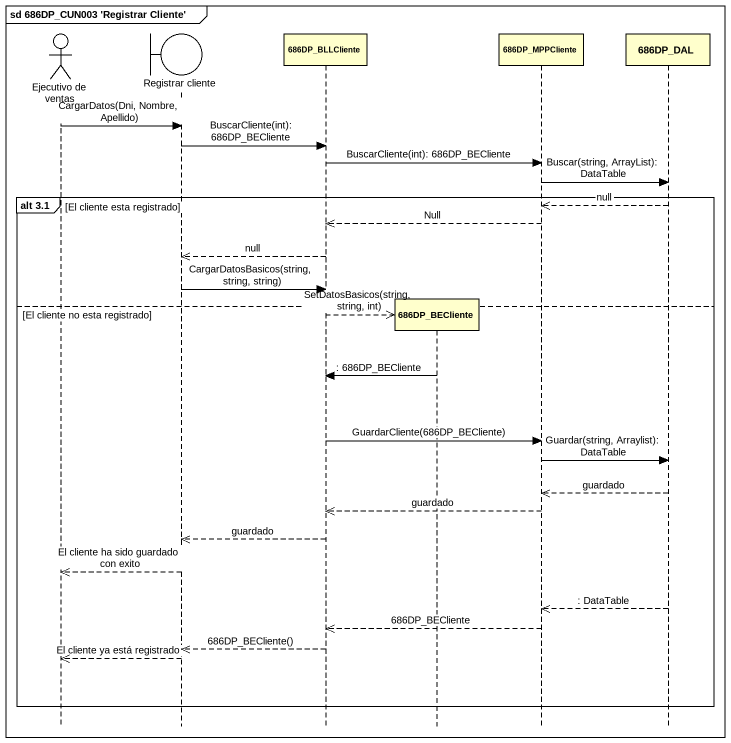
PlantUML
@startuml
mainframe sd 686DP_CUN003 'Registrar Cliente'
hide footbox
actor "Ejecutivo de ventas" as Ejecutivo_de_ventas
boundary "Registrar cliente" as Registrar_cliente
participant "686DP_BLLCliente" as c686DP_BLLCliente
participant "686DP_BECliente" as c686DP_BECliente
participant "686DP_MPPCliente" as c686DP_MPPCliente
participant "686DP_DAL" as c686DP_DAL

Ejecutivo_de_ventas -> Registrar_cliente : CargarDatos(Dni, Nombre, Apellido)
Registrar_cliente -> c686DP_BLLCliente : BuscarCliente(int): 686DP_BECliente
c686DP_BLLCliente -> c686DP_MPPCliente : BuscarCliente(int): 686DP_BECliente
c686DP_MPPCliente -> c686DP_DAL : Buscar(string, ArrayList): DataTable
group alt 3.1 [El cliente esta registrado]
  c686DP_DAL -->> c686DP_MPPCliente : null
  c686DP_MPPCliente -->> c686DP_BLLCliente : Null
  c686DP_BLLCliente -->> Registrar_cliente : null
  Registrar_cliente -> c686DP_BLLCliente : CargarDatosBasicos(string, string, string)
else El cliente no esta registrado
  c686DP_BLLCliente -->> c686DP_BECliente ** : SetDatosBasicos(string, string, int)
  c686DP_BECliente -> c686DP_BLLCliente : : 686DP_BECliente
  c686DP_BLLCliente -> c686DP_MPPCliente : GuardarCliente(686DP_BECliente)
  c686DP_MPPCliente -> c686DP_DAL : Guardar(string, Arraylist): DataTable
  c686DP_DAL -->> c686DP_MPPCliente : guardado
  c686DP_MPPCliente -->> c686DP_BLLCliente : guardado
  c686DP_BLLCliente -->> Registrar_cliente : guardado
  Registrar_cliente -->> Ejecutivo_de_ventas : El cliente ha sido guardado con exito
  c686DP_DAL -->> c686DP_MPPCliente : : DataTable
  c686DP_MPPCliente -->> c686DP_BLLCliente : 686DP_BECliente
  c686DP_BLLCliente -->> Registrar_cliente : 686DP_BECliente()
  Registrar_cliente -->> Ejecutivo_de_ventas : El cliente ya está registrado
end
@enduml
